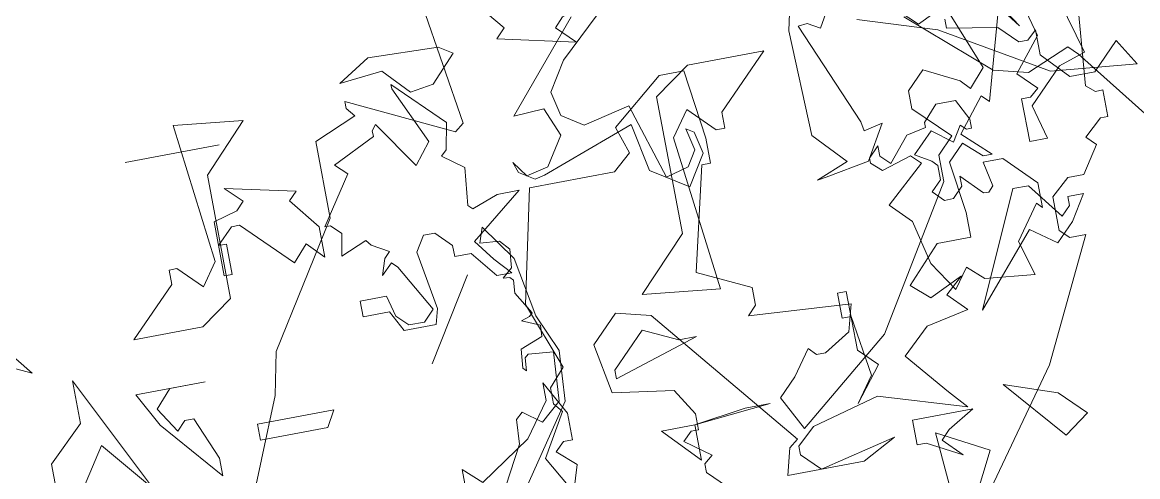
# Model space of a CAD drawing. Header units: millimetres. Extents: x 1418 to 1811, y 1796 to 1956.
# Drawn here: x 1497.624 to 1498.35, y 1878.47 to 1878.766 of the extents above; entities that cross this region are included whole.
import ezdxf

# ---------------------------------------------------------------- set-up
doc = ezdxf.new("R2010")
doc.units = ezdxf.units.MM
doc.layers.add('ARBRE', color=251, linetype='Continuous', lineweight=13)
doc.layers.add('VEGETAIS', color=3, linetype='Continuous')

# ---------------------------------------------------------------- blocks, each defined once
blk = doc.blocks.new('WMF26', base_point=(0, 0.0008))
at = {"color": 85}
for points in [[(8.4069, -0.6051), (8.5452, -0.3952), (8.5814, -0.3581), (8.5814, -0.3219), (8.6177, -0.3219), (8.6539, -0.3581), (8.756, -0.2569), (8.8292, -0.2569), (9.0688, -0.5689), (9.1051, -0.6051), (9.2804, -0.5327), (9.4187, -0.5689), (9.7316, -0.8464)], [(12.7359, -3.9898), (12.9112, -4.5142), (13.0496, -4.688), (13.0199, -5.387), (12.7721, -5.5977), (12.6346, -5.7369), (13.1582, -5.9476), (13.2233, -7.4181), (13.0199, -7.9055), (12.9837, -8.0792), (12.6708, -8.5666), (12.6708, -8.8803), (12.4963, -8.9527), (12.5251, -8.989), (12.5251, -9.0178), (12.111, -8.8144), (12.0739, -8.8441), (12.1472, -9.3381)], [(0.4759, -5.387), (0.5121, -5.0016), (0.4759, -4.972), (0.4462, -4.972), (0.4462, -4.8633), (0.4759, -4.8633), (0.5483, -4.7975), (0.5121, -4.7612), (0.5846, -4.6517), (0.6496, -4.6517), (0.7237, -4.5867), (0.7237, -4.4484), (0.6866, -4.4122), (0.6208, -4.4122), (0.8612, -3.9239), (1.4943, -3.0512)]]:
    blk.add_lwpolyline(points, dxfattribs=at)
at = {"color": 106}
for points in [[(9.6073, -0.7698), (9.9201, -0.8711)], [(9.7464, -0.8711), (9.6797, -0.806), (9.5422, -0.8711)], [(9.5711, -0.806), (9.5711, -0.7698), (9.3677, -0.7336), (9.2952, -0.6611), (9.259, -0.6611), (9.2211, -0.6973), (9.2211, -0.5944), (9.1199, -0.4858), (9.0178, -0.4858), (8.9091, -0.5944), (8.8441, -0.4858), (9.1923, -0.522), (9.6073, -0.7698), (9.6073, -0.7698)], [(2.4469, -4.3644), (2.3094, -4.2985), (2.237, -4.2985), (2.586, -4.1899), (2.586, -4.2261), (2.4469, -4.3644), (2.4469, -4.3644)], [(5.1762, -4.9613), (5.1762, -5.0272), (5.0305, -4.9975), (4.9654, -4.9251), (5.0016, -4.7859), (4.893, -4.6484), (5.0305, -4.7135), (5.1762, -4.9613), (5.1762, -4.9613)], [(3.9832, -5.4125), (4.3685, -5.4125), (3.9832, -5.4125), (3.9832, -5.4125)], [(12.3357, -7.3333), (12.3357, -7.4724), (12.2633, -7.4066), (12.0525, -7.5449), (11.9513, -7.6832), (11.9513, -7.7556), (11.8772, -7.6173), (11.8772, -7.5086), (11.9134, -7.5086), (11.9513, -7.4724), (11.8772, -7.4066), (11.9875, -7.0575)], [(9.9201, -7.3333), (9.8189, -7.232), (9.9201, -7.1587), (10.1317, -7.4066), (9.9201, -7.3333), (9.9201, -7.3333)], [(10.517, -7.232), (10.517, -7.3333), (10.27, -7.3333), (10.3787, -7.2682), (10.4149, -7.232), (10.3425, -7.1587), (10.4808, -7.232), (10.517, -7.232), (10.517, -7.232)], [(13.1121, -7.805), (12.7985, -7.805), (12.8363, -7.7392), (13.1121, -7.7392), (13.1121, -7.805), (13.1121, -7.805)], [(10.1894, -7.8981), (10.2478, -7.8182), (10.3277, -7.9401), (10.3697, -8.1204), (10.4495, -8.2011), (10.2898, -8.3443), (10.3277, -8.3814), (10.4495, -8.3443), (10.4915, -8.3814), (10.4915, -8.4028), (10.4495, -8.4448), (10.4495, -8.4028), (10.4117, -8.3649), (10.3277, -8.4653), (10.2478, -8.4826), (10.2478, -8.5032), (10.1894, -8.5666), (10.1087, -8.5666), (10.0667, -8.4826), (10.0667, -8.4448), (10.0873, -8.4448), (10.1087, -8.4653), (10.1474, -8.4028), (10.2272, -8.4653), (10.3112, -8.3814), (10.2478, -8.3443), (10.2272, -8.3229), (10.2272, -8.2644), (10.2692, -8.2225), (10.2272, -8.1796), (10.1894, -8.1796), (10.1474, -8.2225), (10.1474, -8.2644), (10.0667, -8.1796), (10.0453, -8.1796), (10.0247, -8.2011), (10.0453, -8.3023), (9.9654, -8.3023), (9.8444, -8.1796), (9.8444, -8.0784), (9.865, -8.0998), (9.9654, -7.9615), (9.9234, -7.8182), (10.1251, -7.8396), (10.1894, -7.8981), (10.1894, -7.8981)], [(11.2885, -8.2439), (11.2885, -8.8037), (11.1428, -8.9058), (10.8299, -8.9058), (11.0415, -8.695), (11.0415, -8.6292), (11.0777, -8.6292), (11.179, -8.7313), (11.2523, -8.6292), (11.179, -7.996), (11.4927, -8.0323), (11.2885, -8.2439), (11.2885, -8.2439)], [(12.5062, -8.1517), (12.6132, -8.1517), (12.6132, -8.215), (12.5062, -8.215), (12.4839, -8.1294), (12.4387, -8.085), (12.3753, -8.085), (12.3308, -8.1294), (12.4387, -8.3221), (12.4609, -8.3443), (12.5062, -8.2999), (12.4839, -8.3665), (12.4609, -8.3896), (12.5284, -8.4291), (12.5457, -8.4513), (12.6527, -8.4069), (12.6354, -8.4966), (12.675, -8.5361), (12.698, -8.5361), (12.5679, -8.7288), (12.6132, -8.7733), (12.4387, -8.8581), (12.4387, -8.8811), (12.4214, -8.9033), (12.2913, -8.7115), (12.2238, -8.7963), (12.3308, -9.0326), (12.3308, -9.0507), (12.139, -8.8581), (12.1612, -8.751), (12.1843, -8.7288), (12.0995, -8.6662), (12.1167, -8.5139), (12.0995, -8.4966), (11.9924, -8.5361), (11.9019, -8.5361), (12.1167, -8.3665), (12.0542, -8.2826), (11.9924, -8.215), (12.0542, -8.215), (12.139, -8.3221), (12.2065, -8.3221), (12.2065, -8.3665), (12.2682, -8.4291), (12.3135, -8.4291), (12.353, -8.3665), (12.3135, -8.1294), (12.3308, -8.0669), (12.4609, -8.0669), (12.5062, -8.1517), (12.5062, -8.1517)], [(11.8409, -9.1899), (11.9513, -9.3273), (11.9513, -9.4665), (11.8772, -9.3932), (11.8121, -9.4665), (11.6013, -9.2549), (11.5651, -9.2549), (11.4927, -9.3273), (11.5289, -9.3273), (11.5289, -9.4665), (11.4927, -9.4665), (11.4927, -9.2187), (11.6013, -9.1899), (11.6376, -9.1528), (11.5651, -9.0804), (11.8772, -9.1528), (11.8409, -9.1899), (11.8409, -9.1899)]]:
    blk.add_lwpolyline(points, dxfattribs=at)
at = {"color": 63}
for points in [[(1.6475, -3.0759), (1.7495, -3.0759), (1.9595, -3.3163), (1.7125, -3.1426), (1.5742, -3.2801), (1.6475, -3.3896), (1.6837, -3.4258), (1.6837, -3.5271), (1.5742, -3.3534), (1.4721, -3.2513), (1.4359, -3.2513), (1.3346, -3.3534), (1.3634, -3.7387), (1.1601, -3.63), (1.538, -2.9022), (1.538, -2.9672), (1.6475, -3.0759), (1.6475, -3.0759)], [(2.8569, -4.5002), (2.791, -4.3446), (2.805, -4.1405), (3.0874, -3.7321)], [(3.2183, -3.6382), (3.0183, -4.0046), (3.0117, -4.1042), (2.9837, -4.1289), (2.9104, -4.0738), (2.8289, -4.1446), (2.8149, -4.3438), (2.917, -4.3537), (2.931, -4.3413), (2.9351, -4.2887), (2.9475, -4.3027), (2.9401, -4.3784), (2.8495, -4.413), (2.8462, -4.4599), (2.9178, -4.4912), (2.8833, -4.5019), (2.8693, -4.5142), (2.9236, -4.6048), (2.9195, -4.6575), (2.9318, -4.6715), (2.959, -4.6731), (2.9187, -4.7077), (2.9112, -4.7835), (2.9458, -4.823), (3.0249, -4.8287), (3.0043, -4.8913), (2.9005, -4.7431), (2.8569, -4.5002), (2.8569, -4.5002)], [(2.3094, -3.9494), (2.0986, -3.9783), (1.9957, -3.9783), (2.3094, -3.9494), (2.3094, -3.8045), (2.4469, -3.9494), (2.3094, -3.9494), (2.3094, -3.9494)], [(1.6112, -4.2623), (1.6475, -4.2623), (1.6475, -4.3644), (1.6112, -4.3644), (1.6112, -4.1248), (1.538, -4.0515), (1.6475, -3.9132), (1.5742, -4.0153), (1.6112, -4.2623), (1.6112, -4.2623)], [(11.859, -7.2065), (11.9982, -7.4543), (11.8953, -7.628), (11.9249, -7.6643), (11.9249, -7.7301), (11.859, -7.8034), (11.962, -8.0792), (11.859, -8.5378), (11.5108, -8.5378), (11.4375, -8.6028), (11.4737, -8.7132), (11.263, -8.8869), (11.1609, -8.8869), (11.1246, -8.6028), (11.1246, -8.5016), (11.1609, -8.5016), (11.263, -8.0792), (11.0522, -7.9779), (11.0522, -7.9055), (11.0884, -7.8684), (10.6735, -7.8396), (10.7031, -7.7301), (10.8118, -7.6643), (10.848, -7.6643), (10.8768, -7.6939), (10.9501, -7.5918), (11.0226, -7.5193), (10.9501, -7.381), (10.564, -7.6939), (10.2157, -8.2546), (10.2157, -8.3632), (10.1498, -8.4291), (10.2882, -8.5666), (10.2882, -8.6407), (10.2157, -8.7132), (10.0766, -8.6407), (10.0403, -8.6028), (9.9745, -8.6769), (10.1498, -9.1281)], [(9.902, -8.9527), (9.8008, -8.8144), (9.8658, -8.9165), (9.9745, -8.5378), (10.0041, -8.5666), (10.1128, -8.4291), (10.0041, -8.327), (10.0403, -8.327), (10.1128, -8.3929), (10.1787, -8.327), (10.1498, -8.1154), (10.1498, -8.0142), (10.2882, -8.0142), (10.4257, -7.8684), (10.3532, -7.8034), (10.2157, -7.8684), (10.2882, -7.8034), (10.2157, -7.7301), (10.3894, -7.6939), (10.4989, -7.5918), (10.3532, -7.4181), (10.2882, -7.344), (10.6372, -7.4543), (10.9131, -7.381), (10.9863, -7.3152), (10.9863, -7.2789), (10.9131, -7.2065), (10.601, -7.2789), (10.7393, -7.2065), (11.0522, -7.2065), (11.0226, -7.3152), (10.9863, -7.344), (11.4737, -7.9417), (11.6121, -7.9779), (11.7216, -7.8684), (11.6853, -7.6643), (11.4375, -7.628), (11.3716, -7.5193), (11.3716, -7.4543), (11.4013, -7.4543), (11.4375, -7.4181), (11.3354, -7.344), (11.3716, -7.3152), (11.3716, -7.2789), (11.2992, -7.2065)], [(4.6723, -4.3101), (4.8115, -4.0993), (4.8115, -4.0268), (4.8839, -4.0993), (4.8839, -4.273), (4.739, -4.4122), (4.739, -4.5867), (4.4986, -4.0993), (4.6723, -4.3101), (4.6723, -4.3101)], [(4.3603, -4.4846), (4.4253, -4.4122), (4.3603, -4.3101), (4.3241, -4.3463), (4.2878, -4.3463), (4.2146, -4.1717), (4.2146, -4.0993), (4.4253, -4.3463), (4.4986, -4.4846), (4.2146, -4.4846), (4.3603, -4.4846), (4.3603, -4.4846)], [(0.811, -4.6484), (0.7015, -4.5027), (0.6644, -4.5398), (0.6644, -4.576), (0.5994, -4.576), (0.6644, -4.4739), (0.7377, -4.4006), (0.8398, -4.4739), (1.0868, -4.1899), (0.876, -4.6484), (0.811, -4.6484), (0.811, -4.6484)], [(3.304, -4.3875), (3.0973, -4.7127), (3.304, -4.3875), (3.304, -4.3875)], [(4.0524, -5.3013), (4.0524, -4.7958), (4.1833, -4.7044), (4.4657, -4.7044), (4.2747, -4.8946), (4.2747, -4.9539), (4.2425, -4.9539), (4.1503, -4.8625), (4.0853, -4.9539), (4.1503, -5.5236), (3.8696, -5.4907), (4.0524, -5.3013), (4.0524, -5.3013)], [(0.7739, -4.9975), (0.7377, -4.9975), (0.7015, -5.0272), (0.7739, -5.0996), (0.6644, -5.2371), (0.7739, -5.6595), (0.7015, -5.587), (0.6356, -5.6595), (0.4899, -5.1358), (0.5994, -5.0996), (0.7377, -4.9613), (0.7015, -4.823), (0.7739, -4.823), (0.7739, -4.9975), (0.7739, -4.9975)], [(1.6442, -5.4405), (1.6046, -5.6125)], [(1.4729, -5.503), (1.5165, -5.4273), (1.5668, -5.4561), (1.6046, -5.4512), (1.4268, -5.0255), (1.421, -4.9885), (1.3445, -5.0049), (1.426, -4.8642), (1.6055, -4.8329), (1.6425, -4.8279), (1.5108, -4.8798), (1.6318, -5.0091), (1.6442, -5.4405), (1.6442, -5.4405)], [(3.7461, -5.1383), (3.6481, -5.014), (3.6481, -4.8897), (3.7132, -4.9555), (3.7724, -4.8897), (3.9626, -5.079), (3.9956, -5.079), (4.0606, -5.014), (4.0277, -5.014), (4.0277, -4.8897), (4.0606, -4.8897), (4.0606, -5.112), (3.9626, -5.1383), (3.9297, -5.1712), (3.9956, -5.2363), (3.7132, -5.1712), (3.7461, -5.1383), (3.7461, -5.1383)], [(2.3481, -5.6858), (2.558, -5.4915), (2.6321, -5.3746), (2.6099, -5.275), (2.5243, -5.219), (2.3333, -5.2618), (2.2378, -4.9514), (2.1439, -4.9769), (2.1044, -5.0387), (2.125, -5.1284), (2.0937, -5.1095), (2.0739, -5.0189), (2.1521, -4.8963), (2.2995, -4.9901), (2.3374, -5.1869), (2.7186, -5.0502), (2.7581, -5.0412), (2.8199, -5.0799), (2.8347, -5.1243), (2.7894, -5.0609), (2.6988, -5.0807), (2.6247, -5.1968), (2.6717, -5.3137), (2.796, -5.3071), (2.4955, -5.6578)], [(3.0438, -5.6364), (2.9886, -5.601), (3.0907, -5.494), (3.1871, -5.4783), (3.2842, -5.5829), (3.4596, -5.5656), (3.3295, -5.6463), (3.0438, -5.6364), (3.0438, -5.6364)]]:
    blk.add_lwpolyline(points, dxfattribs=at)
blk = doc.blocks.new('T2_02')
at = {"xscale": 0.3499999999999943, "yscale": 0.3499999999999943, "zscale": 0.3499999999999943}
blk.add_blockref('WMF26', (-2.2399, 1.997), dxfattribs=at)

msp = doc.modelspace()

# ---------------------------------------------------------------- linework, layer by layer
at = {"layer": 'VEGETAIS'}
msp.add_spline([(1509.70218, 1880.11726), (1505.67202, 1876.97346), (1501.63149, 1878.5618), (1498.2025, 1875.55315), (1493.98132, 1880.58016), (1500.34841, 1880.58025), (1509.70218, 1880.11726)], degree=3, dxfattribs=at)

# ---------------------------------------------------------------- block references
at = {"layer": 'ARBRE', "xscale": 0.4621142716754233, "yscale": 0.4621142716754233, "zscale": 0.4621142716754233, "rotation": 190.6551472559353}
for p in [(1498.58242, 1879.6414), (1497.35937, 1878.66021), (1498.90685, 1878.37094)]:
    msp.add_blockref('T2_02', p, dxfattribs=at)

doc.saveas('drawing.dxf')
